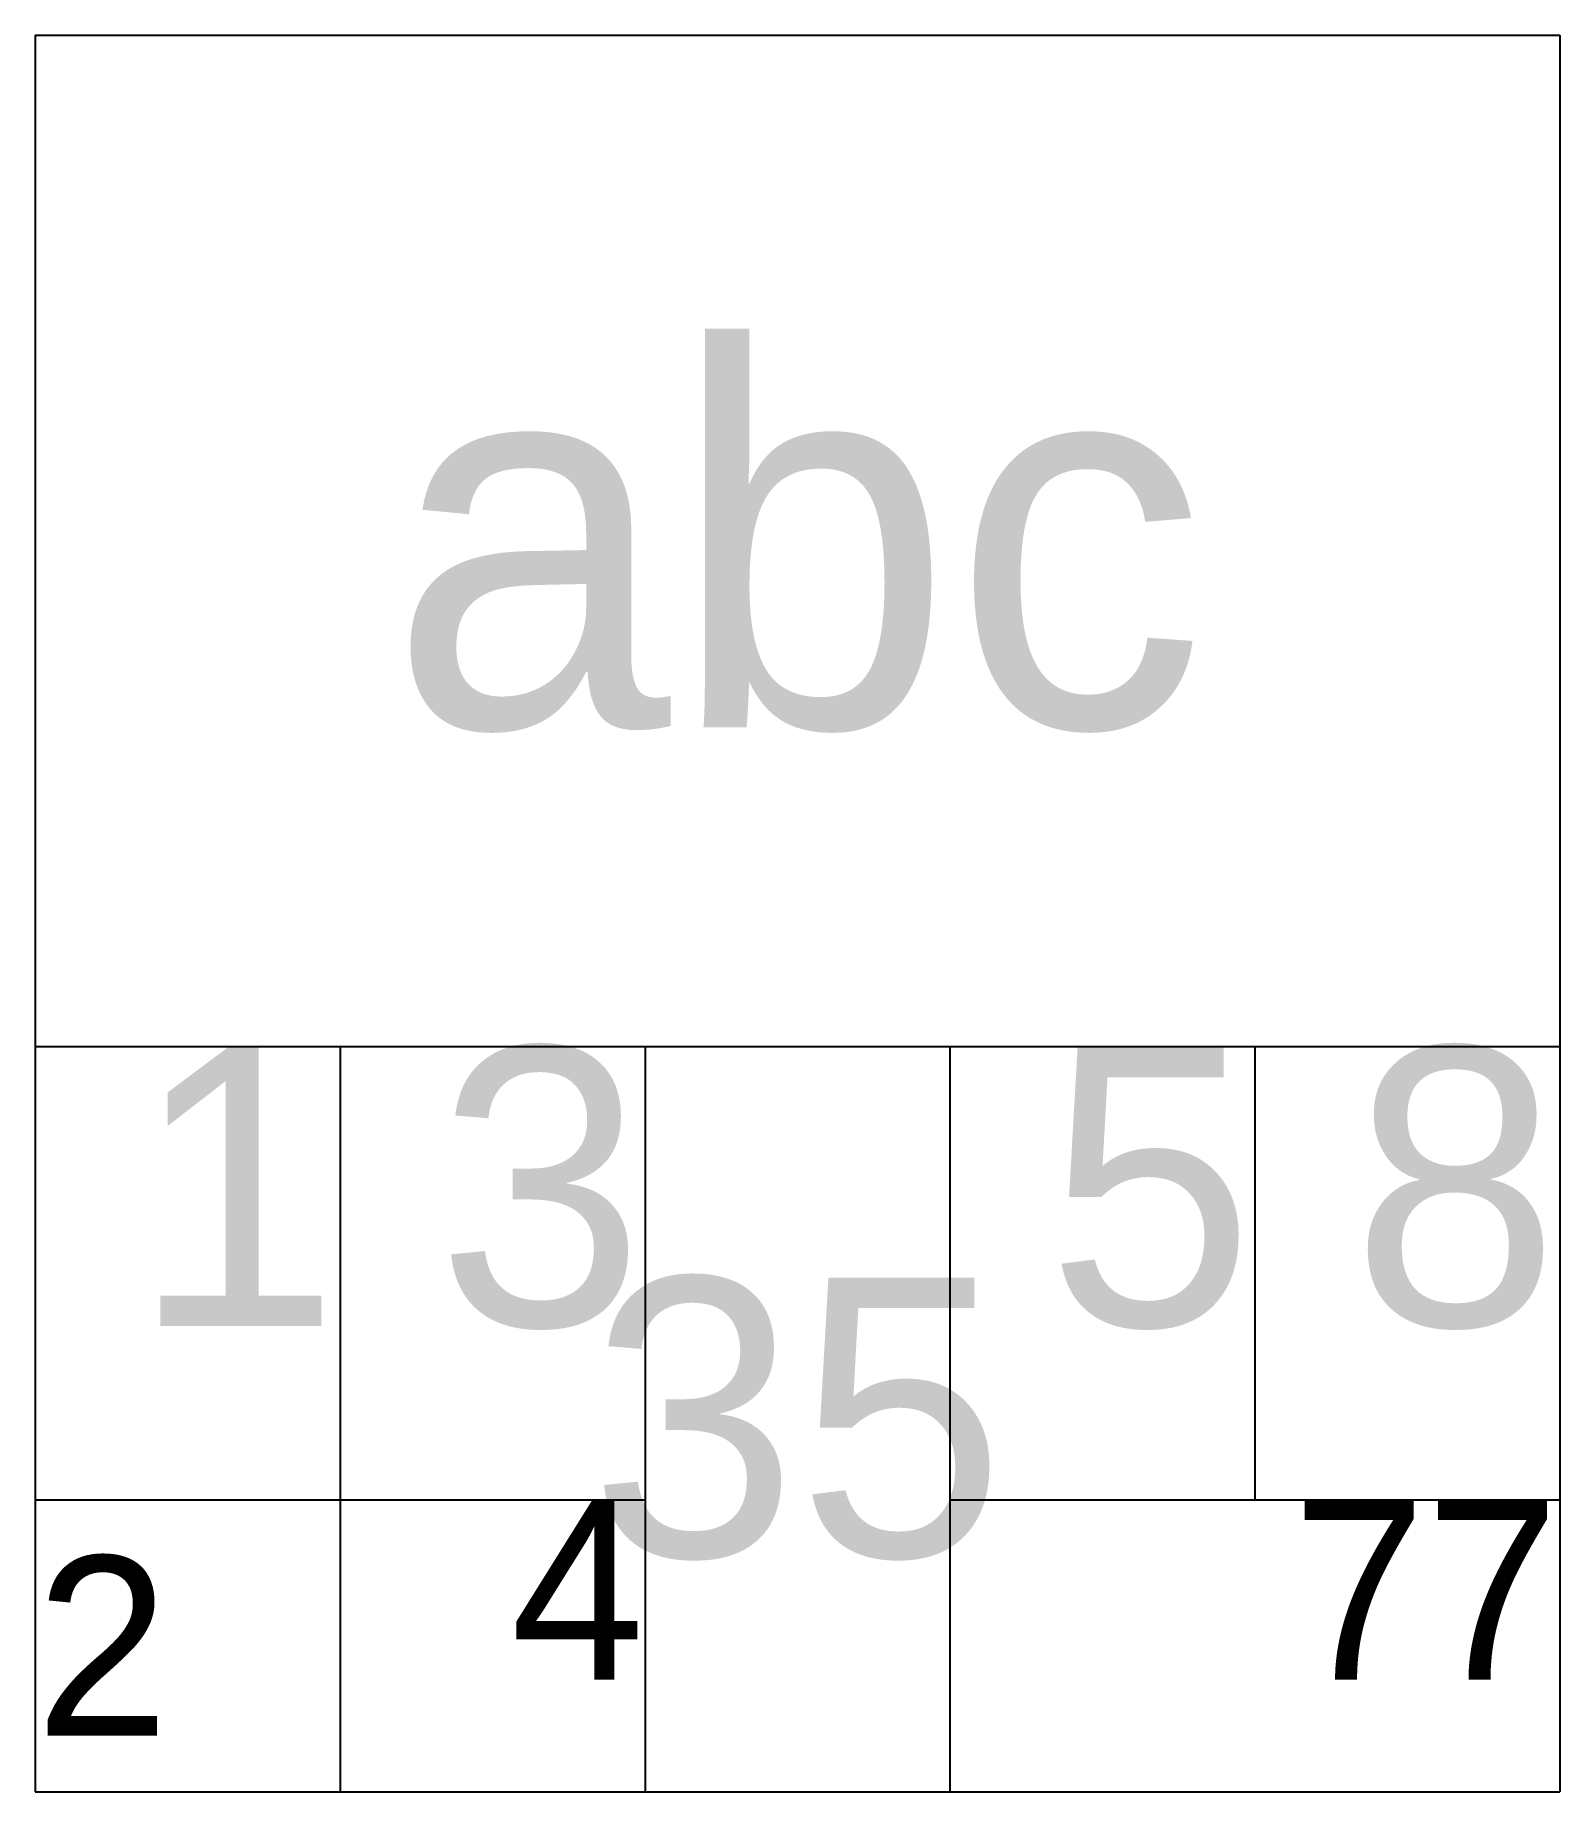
# Model space of a CAD drawing. Header units: inches. Extents: x 62 to 215, y -94 to 83.
import ezdxf

# ---------------------------------------------------------------- set-up
doc = ezdxf.new("R2010")
doc.units = ezdxf.units.IN
doc.header["$MEASUREMENT"] = 0

# ---------------------------------------------------------------- blocks, each defined once
blk = doc.blocks.new('*T2')
at = {"color": 0, "lineweight": -2}
for p, q in [((0, 0), (30.59, 0)), ((0, 0), (0, -101.45)), ((30.59, 0), (61.18, 0)), ((61.18, 0), (91.77, 0)), ((91.77, 0), (122.35, 0)), ((122.35, 0), (152.94, 0)), ((152.94, 0), (152.94, -101.45)), ((0, -101.45), (30.59, -101.45)), ((0, -101.45), (0, -146.94)), ((30.59, -101.45), (61.18, -101.45)), ((30.59, -101.45), (30.59, -146.94)), ((61.18, -101.45), (91.77, -101.45)), ((61.18, -101.45), (61.18, -146.94)), ((91.77, -101.45), (122.35, -101.45)), ((91.77, -101.45), (91.77, -146.94)), ((122.35, -101.45), (152.94, -101.45)), ((122.35, -101.45), (122.35, -146.94)), ((152.94, -101.45), (152.94, -146.94)), ((0, -146.94), (30.59, -146.94)), ((0, -146.94), (0, -176.24)), ((30.59, -146.94), (61.18, -146.94)), ((30.59, -146.94), (30.59, -176.24)), ((61.18, -146.94), (61.18, -176.24)), ((91.77, -146.94), (122.35, -146.94)), ((91.77, -146.94), (91.77, -176.24)), ((122.35, -146.94), (152.94, -146.94)), ((152.94, -146.94), (152.94, -176.24)), ((0, -176.24), (30.59, -176.24)), ((30.59, -176.24), (61.18, -176.24)), ((61.18, -176.24), (91.77, -176.24)), ((91.77, -176.24), (122.35, -176.24)), ((122.35, -176.24), (152.94, -176.24))]:
    blk.add_line(p, q, dxfattribs=at)
at = {"color": 0}
for s, insert, char_height, width, attachment_point in [('abc', (76.47, -50.73), 38, 152.8228, 5), ('1', (30.53, -101.51), 28, 30.4686, 3), ('3', (61.12, -101.51), 28, 30.4686, 3), ('5', (122.29, -101.51), 28, 30.4686, 3), ('8', (152.88, -101.51), 28, 30.4686, 3), ('35', (76.47, -138.85), 28, 30.4686, 5), ('4', (61.12, -147), 18, 30.4686, 3), ('77', (152.88, -147), 18, 61.0571, 3), ('2', (0.06, -161.59), 18, 30.4686, 4)]:
    blk.add_mtext(s, dxfattribs=dict(at, insert=insert, char_height=char_height, width=width, attachment_point=attachment_point))

msp = doc.modelspace()

# ---------------------------------------------------------------- block references
msp.add_blockref('*T2', (61.77, 82.51))

doc.saveas('drawing.dxf')
